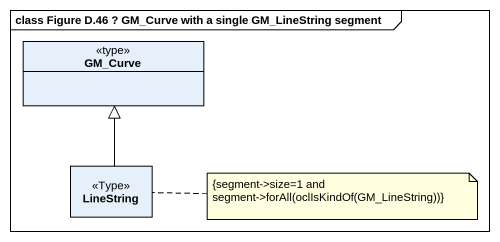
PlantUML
@startuml
mainframe class Figure D.46 ? GM_Curve with a single GM_LineString segment
hide circle
hide empty members
class GM_Curve <<type>>
class LineString <<Type>>
LineString -up-|> GM_Curve
note right of LineString
  {segment->size=1 and
  segment->forAll(oclIsKindOf(GM_LineString))}
end note
@enduml
